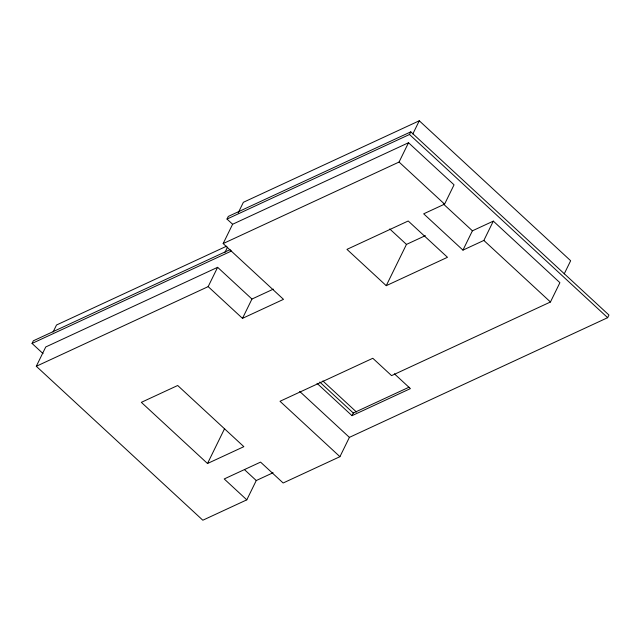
<?xml version="1.0" encoding="UTF-8"?>
<svg xmlns="http://www.w3.org/2000/svg" width="641" height="641" viewBox="0 0 641 641"><rect width="100%" height="100%" fill="white"/><g stroke="black" fill="none" stroke-linecap="round" stroke-linejoin="round"><path stroke-width="0.96" d="M43.043 353.6L32.05 343.44L33.348 340.796L230.143 249.589M273.106 472.721L256.264 480.534L246.801 499.844L202.82 520.22L36.297 366.275L45.751 346.965L217.628 267.313L251.953 299.043L273.346 289.131M53.067 332.03L56.512 325.011L226.569 246.192M339.93 456.68L280.005 401.282L372.806 358.279L391.571 375.626L550.451 301.991L559.905 282.681L493.322 221.129L483.859 240.439L462.954 250.126L423.677 213.822L444.59 204.134L454.052 184.824L408.517 142.735L232.611 224.254L227.002 219.07L228.3 216.418L410.793 131.846L608.95 315.035L607.652 317.68L349.393 437.37L339.93 456.68L283.154 482.993L260.567 462.113L224.214 478.955L246.801 499.844M36.297 366.275L208.165 286.623L242.49 318.353L283.498 299.347L223.156 243.564L232.611 224.254M238.212 212.828L243.372 202.3L419.278 120.78L570.658 260.727L564.208 273.891M208.165 286.623L217.628 267.313M224.943 252.378L227.523 247.114M242.49 318.353L251.953 299.043M207.508 463.507L243.852 446.665L177.693 385.497L141.341 402.34L207.508 463.507L224.646 428.525M227.002 219.07L409.495 134.49L410.793 131.846M223.156 243.564L399.063 162.045L408.517 142.735M412.828 133.945L419.278 120.78M386.243 285.678L447.482 257.297L408.213 220.993L346.965 249.373L386.243 285.678L406.458 244.413L425.368 235.648M317.047 383.342L352.013 415.672L353.303 413.02L408.998 387.212M462.954 250.126L472.409 230.816L493.322 221.129M32.05 343.44L231.561 250.976M352.013 415.672L410.4 388.606L394.375 373.791M409.495 134.49L607.652 317.68M399.063 162.045L444.59 204.134M483.859 240.439L550.451 301.991M443.324 203.926L472.409 230.816M389.728 228.949L406.458 244.413M322.872 380.962L356.492 412.043M319.795 382.044L353.303 413.02M299.7 391.427L349.393 437.37M244.606 469.749L256.264 480.534"/></g></svg>
